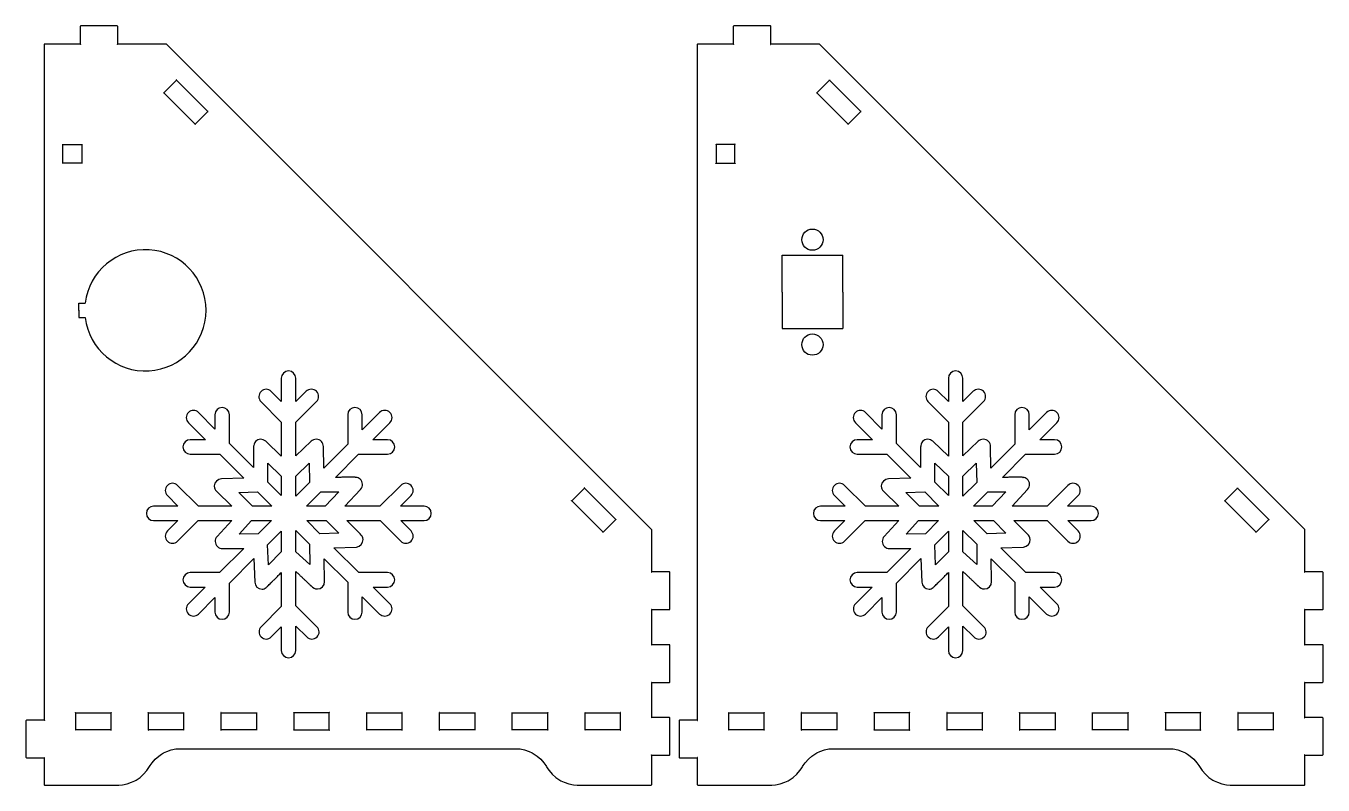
# Model space of a CAD drawing. Header units: millimetres. Extents: x 10 to 778, y 22 to 238.
# Drawn here: x 10.3 to 224.2, y 21.7 to 146.9 of the extents above; entities that cross this region are included whole.
import ezdxf

# ---------------------------------------------------------------- set-up
doc = ezdxf.new("R2010")
doc.units = ezdxf.units.MM
doc.layers.get('0').update_dxf_attribs({"linetype": 'CONTINUOUS'})

msp = doc.modelspace()

# ---------------------------------------------------------------- linework, layer by layer
for p, q in [((135, 109.07), (145, 109.07)), ((135, 103), (135, 109.07)), ((145, 103), (145, 109.07)), ((135, 103), (135, 97.02)), ((145, 103), (145, 97.02)), ((19, 100), (19, 101.2)), ((19, 101.2), (20.07, 101.2)), ((19, 99.98), (19, 100.02)), ((19, 100), (19, 98.8)), ((19, 98.8), (20.07, 98.8)), ((135, 97.02), (145, 97.02)), ((52.41, 88.81), (52.41, 84.94)), ((54.79, 84.94), (54.79, 88.81)), ((162.41, 88.81), (162.41, 84.94)), ((164.79, 84.94), (164.79, 88.81)), ((52.41, 84.94), (50.74, 86.63)), ((56.51, 86.64), (54.79, 84.94)), ((162.41, 84.94), (160.74, 86.63)), ((166.51, 86.64), (164.79, 84.94)), ((49.05, 84.95), (52.41, 81.57)), ((54.79, 81.57), (58.2, 84.95)), ((159.05, 84.95), (162.41, 81.57)), ((164.79, 81.57), (168.2, 84.95)), ((37.09, 81.46), (39.9, 78.65)), ((41.46, 80.41), (38.75, 83.14)), ((41.46, 82.78), (41.46, 80.41)), ((43.84, 78.03), (43.84, 82.78)), ((52.41, 81.57), (52.41, 75.95)), ((54.79, 75.98), (54.79, 81.57)), ((63.36, 82.78), (63.36, 77.92)), ((68.61, 83.14), (65.75, 80.3)), ((65.75, 80.3), (65.75, 82.78)), ((67.51, 78.65), (70.32, 81.46)), ((147.09, 81.46), (149.9, 78.65)), ((151.46, 80.41), (148.75, 83.14)), ((151.46, 82.78), (151.46, 80.41)), ((153.84, 78.03), (153.84, 82.78)), ((162.41, 81.57), (162.41, 75.95)), ((164.79, 75.98), (164.79, 81.57)), ((173.36, 82.78), (173.36, 77.92)), ((178.61, 83.14), (175.75, 80.3)), ((175.75, 80.3), (175.75, 82.78)), ((177.51, 78.65), (180.32, 81.46)), ((39.9, 78.65), (37.38, 78.65)), ((47.82, 74.07), (43.84, 78.03)), ((47.84, 77.44), (47.82, 74.07)), ((52.41, 75.95), (49.84, 78.4)), ((57.32, 78.4), (54.79, 75.98)), ((59.42, 73.95), (59.36, 77.54)), ((63.36, 77.92), (59.42, 73.95)), ((69.93, 78.65), (67.51, 78.65)), ((149.9, 78.65), (147.38, 78.65)), ((157.82, 74.07), (153.84, 78.03)), ((157.84, 77.44), (157.82, 74.07)), ((162.41, 75.95), (159.84, 78.4)), ((167.32, 78.4), (164.79, 75.98)), ((169.42, 73.95), (169.36, 77.54)), ((173.36, 77.92), (169.42, 73.95)), ((179.93, 78.65), (177.51, 78.65)), ((37.38, 76.27), (42.29, 76.27)), ((42.29, 76.27), (46.21, 72.34)), ((61.32, 72.45), (65.13, 76.27)), ((65.13, 76.27), (69.93, 76.27)), ((147.38, 76.27), (152.29, 76.27)), ((152.29, 76.27), (156.21, 72.34)), ((171.32, 72.45), (175.13, 76.27)), ((175.13, 76.27), (179.93, 76.27)), ((38.74, 67.7), (35.3, 71.13)), ((46.21, 72.34), (42.55, 72.21)), ((72.12, 71.13), (68.68, 67.7)), ((148.74, 67.7), (145.3, 71.13)), ((156.21, 72.34), (152.55, 72.21)), ((182.12, 71.13), (178.68, 67.7)), ((33.62, 69.45), (35.37, 67.7)), ((41.73, 70.15), (44.25, 67.7)), ((62.91, 67.7), (65.48, 70.46)), ((72.05, 67.7), (73.8, 69.45)), ((143.62, 69.45), (145.37, 67.7)), ((151.73, 70.15), (154.25, 67.7)), ((172.91, 67.7), (175.48, 70.46)), ((182.05, 67.7), (183.8, 69.45)), ((35.37, 67.7), (31.35, 67.7)), ((44.25, 67.7), (38.74, 67.7)), ((68.68, 67.7), (62.91, 67.7)), ((75.96, 67.7), (72.05, 67.7)), ((145.37, 67.7), (141.35, 67.7)), ((154.25, 67.7), (148.74, 67.7)), ((178.68, 67.7), (172.91, 67.7)), ((185.96, 67.7), (182.05, 67.7)), ((31.35, 65.31), (35.32, 65.31)), ((35.32, 65.31), (33.62, 63.61)), ((35.3, 61.93), (38.69, 65.31)), ((38.69, 65.31), (44.25, 65.31)), ((44.25, 65.31), (41.83, 62.71)), ((65.4, 63.12), (63.2, 65.31)), ((63.2, 65.31), (68.73, 65.31)), ((68.73, 65.31), (72.12, 61.93)), ((73.8, 63.61), (72.1, 65.31)), ((72.1, 65.31), (75.96, 65.31)), ((141.35, 65.31), (145.32, 65.31)), ((145.32, 65.31), (143.62, 63.61)), ((145.3, 61.93), (148.69, 65.31)), ((148.69, 65.31), (154.25, 65.31)), ((154.25, 65.31), (151.83, 62.71)), ((175.4, 63.12), (173.2, 65.31)), ((173.2, 65.31), (178.73, 65.31)), ((178.73, 65.31), (182.12, 61.93)), ((183.8, 63.61), (182.1, 65.31)), ((182.1, 65.31), (185.96, 65.31)), ((46.23, 60.73), (42.24, 56.74)), ((42.73, 60.71), (46.23, 60.73)), ((61.09, 60.83), (64.75, 60.96)), ((65.18, 56.74), (61.09, 60.83)), ((156.23, 60.73), (152.24, 56.74)), ((152.73, 60.71), (156.23, 60.73)), ((171.09, 60.83), (174.75, 60.96)), ((175.18, 56.74), (171.09, 60.83)), ((43.84, 55.02), (47.88, 59.04)), ((47.88, 59.04), (48.03, 55.17)), ((59.54, 55.27), (59.49, 59.03)), ((59.49, 59.03), (63.36, 55.14)), ((153.84, 55.02), (157.88, 59.04)), ((157.88, 59.04), (158.03, 55.17)), ((169.54, 55.27), (169.49, 59.03)), ((169.49, 59.03), (173.36, 55.14)), ((42.24, 56.74), (37.38, 56.74)), ((52.41, 56.77), (52.41, 51.16)), ((54.79, 51.27), (54.79, 56.94)), ((69.93, 56.74), (65.18, 56.74)), ((152.24, 56.74), (147.38, 56.74)), ((162.41, 56.77), (162.41, 51.16)), ((164.79, 51.27), (164.79, 56.94)), ((179.93, 56.74), (175.18, 56.74)), ((39.86, 54.36), (37.1, 51.6)), ((37.38, 54.36), (39.86, 54.36)), ((43.84, 50.23), (43.84, 55.02)), ((63.36, 55.14), (63.36, 50.23)), ((70.32, 51.6), (67.56, 54.36)), ((67.56, 54.36), (69.93, 54.36)), ((149.86, 54.36), (147.1, 51.6)), ((147.38, 54.36), (149.86, 54.36)), ((153.84, 50.23), (153.84, 55.02)), ((173.36, 55.14), (173.36, 50.23)), ((180.32, 51.6), (177.56, 54.36)), ((177.56, 54.36), (179.93, 54.36)), ((38.75, 49.91), (41.46, 52.64)), ((41.46, 52.64), (41.46, 50.23)), ((65.75, 50.23), (65.75, 52.76)), ((65.75, 52.76), (68.61, 49.91)), ((148.75, 49.91), (151.46, 52.64)), ((151.46, 52.64), (151.46, 50.23)), ((175.75, 50.23), (175.75, 52.76)), ((175.75, 52.76), (178.61, 49.91)), ((52.41, 51.16), (49.08, 47.8)), ((58.28, 47.8), (54.79, 51.27)), ((162.41, 51.16), (159.08, 47.8)), ((168.28, 47.8), (164.79, 51.27)), ((50.76, 46.12), (52.41, 47.79)), ((52.41, 47.79), (52.41, 43.88)), ((54.79, 43.88), (54.79, 47.9)), ((54.79, 47.9), (56.6, 46.12)), ((160.76, 46.12), (162.41, 47.79)), ((162.41, 47.79), (162.41, 43.88)), ((164.79, 43.88), (164.79, 47.9)), ((164.79, 47.9), (166.6, 46.12))]:
    msp.add_line(p, q)
for points in [[(25.36, 146.9), (25.34, 146.9), (19.34, 146.9), (19.32, 146.9), (19.27, 146.87), (19.24, 146.82), (19.24, 146.8), (19.24, 143.9), (19.25, 143.9), (19.28, 143.89), (19.28, 143.86), (19.25, 143.86), (19.24, 143.89), (19.24, 143.9), (13.4, 143.9), (13.38, 143.9), (13.33, 143.87), (13.3, 143.82), (13.3, 143.8), (13.3, 36.8), (13.3, 32.4), (13.31, 32.4), (13.34, 32.39), (13.34, 32.36), (13.31, 32.36), (13.3, 32.39), (13.3, 32.4), (10.4, 32.4), (10.38, 32.4), (10.33, 32.37), (10.3, 32.32), (10.3, 32.3), (10.3, 26.3), (10.3, 26.28), (10.33, 26.23), (10.38, 26.2), (10.4, 26.2), (13.3, 26.2), (13.3, 26.21), (13.31, 26.24), (13.34, 26.24), (13.34, 26.22), (13.31, 26.2), (13.3, 26.2), (13.3, 21.8), (13.3, 21.78), (13.33, 21.73), (13.38, 21.7), (13.4, 21.7), (25.4, 21.7), (25.6, 21.7), (26.2, 21.75), (26.98, 21.91), (27.73, 22.16), (28.28, 22.42), (28.45, 22.52), (28.62, 22.62), (29.11, 22.96), (29.71, 23.49), (30.24, 24.09), (30.58, 24.58), (30.68, 24.75), (30.78, 24.92), (31.11, 25.39), (31.62, 25.97), (32.2, 26.48), (32.67, 26.81), (32.84, 26.91), (33.01, 27.01), (33.54, 27.25), (34.26, 27.5), (35.02, 27.65), (35.6, 27.7), (35.79, 27.7), (91.01, 27.7), (91.2, 27.7), (91.78, 27.65), (92.53, 27.5), (93.26, 27.25), (93.79, 27.01), (93.96, 26.91), (94.12, 26.81), (94.6, 26.48), (95.18, 25.97), (95.69, 25.39), (96.02, 24.92), (96.12, 24.75), (96.22, 24.58), (96.56, 24.09), (97.09, 23.49), (97.68, 22.96), (98.18, 22.62), (98.35, 22.52), (98.52, 22.42), (99.07, 22.16), (99.82, 21.91), (100.6, 21.75), (101.2, 21.7), (101.4, 21.7), (113.4, 21.7), (113.42, 21.7), (113.47, 21.73), (113.5, 21.78), (113.5, 21.8), (113.5, 26.64), (113.49, 26.64), (113.46, 26.65), (113.46, 26.68), (113.48, 26.68), (113.5, 26.65), (113.5, 26.64), (116.4, 26.64), (116.42, 26.64), (116.47, 26.67), (116.5, 26.72), (116.5, 26.74), (116.5, 32.74), (116.5, 32.76), (116.47, 32.81), (116.42, 32.84), (116.4, 32.84), (113.5, 32.84), (113.49, 32.84), (113.46, 32.83), (113.46, 32.8), (113.48, 32.8), (113.5, 32.83), (113.5, 32.84), (113.5, 38.64), (113.49, 38.64), (113.46, 38.65), (113.46, 38.68), (113.48, 38.68), (113.5, 38.65), (113.5, 38.64), (116.4, 38.64), (116.42, 38.64), (116.47, 38.67), (116.5, 38.72), (116.5, 38.74), (116.5, 44.74), (116.5, 44.76), (116.47, 44.81), (116.42, 44.84), (116.4, 44.84), (113.5, 44.84), (113.49, 44.84), (113.46, 44.83), (113.46, 44.8), (113.48, 44.8), (113.5, 44.83), (113.5, 44.84), (113.5, 50.64), (113.49, 50.64), (113.46, 50.66), (113.46, 50.68), (113.48, 50.68), (113.5, 50.65), (113.5, 50.64), (116.4, 50.64), (116.42, 50.64), (116.47, 50.67), (116.5, 50.72), (116.5, 50.74), (116.5, 56.74), (116.5, 56.76), (116.47, 56.81), (116.42, 56.84), (116.4, 56.84), (113.5, 56.84), (113.5, 61.68), (113.5, 63.8), (113.5, 63.82), (113.47, 63.87), (113.47, 63.87), (33.47, 143.87), (33.47, 143.88), (33.42, 143.9), (33.4, 143.9), (31.28, 143.9), (25.44, 143.9), (25.44, 143.89), (25.42, 143.86), (25.4, 143.86), (25.4, 143.89), (25.43, 143.9), (25.44, 143.9), (25.44, 146.8), (25.44, 146.82), (25.41, 146.87)], [(206.77, 22.16), (207.52, 21.91), (208.3, 21.75), (208.9, 21.7), (209.1, 21.7), (221.1, 21.7), (221.12, 21.7), (221.17, 21.73), (221.2, 21.78), (221.2, 21.8), (221.2, 26.64), (224.1, 26.64), (224.12, 26.64), (224.17, 26.67), (224.2, 26.72), (224.2, 26.74), (224.2, 32.74), (224.2, 32.76), (224.17, 32.81), (224.12, 32.84), (224.1, 32.84), (221.2, 32.84), (221.2, 38.64), (221.19, 38.64), (221.16, 38.65), (221.16, 38.68), (221.19, 38.68), (221.2, 38.65), (221.2, 38.64), (224.1, 38.64), (224.12, 38.64), (224.17, 38.67), (224.2, 38.72), (224.2, 38.74), (224.2, 44.74), (224.2, 44.76), (224.17, 44.81), (224.12, 44.84), (224.1, 44.84), (221.2, 44.84), (221.2, 50.64), (221.2, 50.65), (221.19, 50.68), (221.16, 50.68), (221.16, 50.66), (221.19, 50.64), (221.2, 50.64), (224.1, 50.64), (224.12, 50.64), (224.17, 50.67), (224.2, 50.72), (224.2, 50.74), (224.2, 56.74), (224.2, 56.76), (224.17, 56.81), (224.12, 56.84), (224.1, 56.84), (221.2, 56.84), (221.2, 61.68), (221.2, 63.8), (221.2, 63.82), (221.18, 63.87), (221.17, 63.87), (141.17, 143.87), (141.16, 143.88), (141.12, 143.9), (141.1, 143.9), (138.98, 143.9), (133.14, 143.9), (133.14, 146.8), (133.14, 146.82), (133.11, 146.87), (133.06, 146.9), (133.04, 146.9), (127.04, 146.9), (127.02, 146.9), (126.97, 146.87), (126.94, 146.82), (126.94, 146.8), (126.94, 143.9), (126.95, 143.9), (126.98, 143.89), (126.98, 143.86), (126.95, 143.86), (126.94, 143.89), (126.94, 143.9), (121.1, 143.9), (121.08, 143.9), (121.03, 143.87), (121, 143.82), (121, 143.8), (121, 36.8), (121, 32.4), (121, 32.39), (121.01, 32.36), (121.04, 32.36), (121.04, 32.39), (121.01, 32.4), (121, 32.4), (118.1, 32.4), (118.08, 32.4), (118.03, 32.37), (118, 32.32), (118, 32.3), (118, 26.3), (118, 26.28), (118.03, 26.23), (118.08, 26.2), (118.1, 26.2), (121, 26.2), (121, 21.8), (121, 21.78), (121.03, 21.73), (121.08, 21.7), (121.1, 21.7), (133.1, 21.7), (133.3, 21.7), (133.9, 21.75), (134.68, 21.91), (135.43, 22.16), (135.98, 22.42), (136.15, 22.52), (136.32, 22.62), (136.81, 22.96), (137.41, 23.49), (137.94, 24.09), (138.28, 24.58), (138.38, 24.75), (138.48, 24.92), (138.81, 25.39), (139.32, 25.97), (139.9, 26.48), (140.37, 26.81), (140.54, 26.91), (140.71, 27.01), (141.24, 27.25), (141.96, 27.5), (142.72, 27.65), (143.3, 27.7), (143.49, 27.7), (198.71, 27.7), (198.9, 27.7), (199.48, 27.65), (200.24, 27.5), (200.96, 27.25), (201.49, 27.01), (201.66, 26.91), (201.83, 26.81), (202.3, 26.48), (202.88, 25.97), (203.39, 25.39), (203.72, 24.92), (203.82, 24.75), (203.92, 24.58), (204.26, 24.09), (204.79, 23.49), (205.38, 22.96), (205.88, 22.62), (206.05, 22.52), (206.22, 22.42)], [(133.13, 143.9), (133.1, 143.89), (133.1, 143.86), (133.12, 143.86), (133.14, 143.89), (133.14, 143.9)], [(35.13, 137.99), (35.11, 138), (35.09, 137.99), (35.11, 137.96), (35.12, 137.95), (37.7, 135.37), (40.28, 132.79), (38.19, 130.7), (38.2, 130.69), (38.21, 130.66), (38.19, 130.65), (38.17, 130.66), (38.18, 130.69), (38.19, 130.7), (33.03, 135.86), (33.02, 135.85), (32.99, 135.84), (32.98, 135.86), (32.99, 135.88), (33.02, 135.87), (33.03, 135.86), (35.12, 137.95), (35.12, 137.96)], [(140.69, 135.84), (140.72, 135.85), (140.73, 135.86), (145.89, 130.7), (147.98, 132.79), (145.4, 135.37), (142.81, 137.95), (142.82, 137.96), (142.83, 137.99), (142.81, 138), (142.79, 137.99), (142.81, 137.96), (142.81, 137.95), (140.73, 135.86), (140.72, 135.87), (140.69, 135.88), (140.67, 135.86)], [(40.28, 132.78), (40.32, 132.77), (40.33, 132.79), (40.32, 132.81), (40.28, 132.79), (40.28, 132.79)], [(148.03, 132.79), (148.01, 132.81), (147.98, 132.79), (147.98, 132.79), (147.98, 132.78), (148.01, 132.77)], [(145.88, 130.69), (145.87, 130.66), (145.89, 130.65), (145.91, 130.66), (145.9, 130.69), (145.89, 130.7)], [(16.4, 127.36), (16.38, 127.39), (16.36, 127.39), (16.36, 127.36), (16.39, 127.35), (16.4, 127.35)], [(16.4, 125.8), (16.4, 127.35), (19.5, 127.35), (19.5, 127.36), (19.51, 127.39), (19.54, 127.39), (19.54, 127.36), (19.51, 127.35), (19.5, 127.35), (19.5, 124.25), (19.5, 124.24), (19.51, 124.21), (19.54, 124.21), (19.54, 124.24), (19.51, 124.25), (19.5, 124.25), (16.4, 124.25)], [(124.09, 127.35), (124.1, 127.35), (124.1, 125.8), (124.1, 124.25), (124.1, 124.24), (124.09, 124.21), (124.06, 124.21), (124.06, 124.24), (124.09, 124.25), (124.1, 124.25), (127.2, 124.25), (127.21, 124.25), (127.24, 124.24), (127.24, 124.21), (127.21, 124.21), (127.2, 124.24), (127.2, 124.25), (127.2, 127.35), (127.21, 127.35), (127.24, 127.36), (127.24, 127.39), (127.21, 127.39), (127.2, 127.36), (127.2, 127.35), (124.1, 127.35), (124.1, 127.36), (124.09, 127.39), (124.06, 127.39), (124.06, 127.36)], [(16.4, 124.24), (16.4, 124.25), (16.39, 124.25), (16.36, 124.24), (16.36, 124.21), (16.38, 124.21)], [(50.2, 74.78), (52.41, 72.67), (52.41, 69.46), (50.2, 71.68)], [(57.02, 74.79), (57.08, 71.62), (54.79, 69.35), (54.79, 72.67)], [(160.2, 74.78), (162.41, 72.67), (162.41, 69.46), (160.2, 71.68)], [(167.02, 74.79), (167.08, 71.62), (164.79, 69.35), (164.79, 72.67)], [(102.37, 70.72), (102.38, 70.69), (102.39, 70.68), (100.3, 68.59), (100.29, 68.58), (100.26, 68.57), (100.25, 68.59), (100.26, 68.61), (100.29, 68.6), (100.3, 68.59), (105.46, 63.43), (105.45, 63.42), (105.44, 63.39), (105.46, 63.38), (105.48, 63.39), (105.47, 63.42), (105.46, 63.43), (107.55, 65.51), (107.56, 65.51), (107.59, 65.5), (107.6, 65.51), (107.59, 65.54), (107.56, 65.52), (107.55, 65.51), (104.97, 68.1), (102.39, 70.68), (102.39, 70.69), (102.41, 70.72), (102.39, 70.73)], [(213.18, 63.39), (213.17, 63.42), (213.16, 63.43), (208, 68.59), (210.09, 70.68), (212.67, 68.1), (215.25, 65.51), (213.16, 63.43), (213.16, 63.42), (213.14, 63.39), (213.16, 63.38)], [(210.09, 70.68), (210.09, 70.69), (210.11, 70.72), (210.09, 70.73), (210.07, 70.72), (210.08, 70.69)], [(45.38, 69.93), (48.51, 70.04), (50.86, 67.7), (47.64, 67.7)], [(61.88, 70.08), (59.66, 67.7), (56.56, 67.7), (58.94, 70.08)], [(155.38, 69.93), (158.51, 70.04), (160.86, 67.7), (157.64, 67.7)], [(171.88, 70.08), (169.66, 67.7), (166.56, 67.7), (168.94, 70.08)], [(208, 68.59), (207.99, 68.6), (207.96, 68.61), (207.95, 68.59), (207.96, 68.57), (207.99, 68.58)], [(45.44, 63.1), (47.5, 65.31), (50.81, 65.31), (48.62, 63.12)], [(61.91, 63.24), (58.79, 63.13), (56.61, 65.31), (59.83, 65.31)], [(155.44, 63.1), (157.5, 65.31), (160.81, 65.31), (158.62, 63.12)], [(171.91, 63.24), (168.79, 63.13), (166.61, 65.31), (169.83, 65.31)], [(215.3, 65.51), (215.29, 65.54), (215.25, 65.52), (215.25, 65.51), (215.25, 65.51), (215.29, 65.5)], [(50.3, 58), (50.16, 61.34), (52.41, 63.6), (52.41, 60.17)], [(57.12, 58.05), (54.79, 60.19), (54.79, 63.71), (57.08, 61.43)], [(160.3, 58), (160.16, 61.34), (162.41, 63.6), (162.41, 60.17)], [(167.12, 58.05), (164.79, 60.19), (164.79, 63.71), (167.08, 61.43)], [(113.46, 56.82), (113.46, 56.8), (113.48, 56.8), (113.5, 56.83), (113.5, 56.84), (113.49, 56.84)], [(221.19, 56.8), (221.2, 56.83), (221.2, 56.84), (221.19, 56.84), (221.16, 56.82), (221.16, 56.8)], [(221.19, 44.84), (221.16, 44.83), (221.16, 44.8), (221.19, 44.8), (221.2, 44.83), (221.2, 44.84)], [(18.5, 30.8), (18.5, 33.6), (18.49, 33.6), (18.46, 33.61), (18.46, 33.64), (18.48, 33.64), (18.5, 33.61), (18.5, 33.6), (24.3, 33.6), (24.3, 33.61), (24.31, 33.64), (24.34, 33.64), (24.34, 33.61), (24.31, 33.6), (24.3, 33.6), (24.3, 30.8), (21.4, 30.8)], [(33.4, 30.8), (30.5, 30.8), (30.49, 30.8), (30.46, 30.79), (30.46, 30.76), (30.49, 30.76), (30.5, 30.79), (30.5, 30.8), (30.5, 33.6), (30.49, 33.6), (30.46, 33.61), (30.46, 33.64), (30.49, 33.64), (30.5, 33.61), (30.5, 33.6), (36.3, 33.6), (36.3, 30.8)], [(36.34, 33.64), (36.31, 33.64), (36.3, 33.61), (36.3, 33.6), (36.31, 33.6), (36.34, 33.61)], [(42.48, 33.64), (42.46, 33.64), (42.46, 33.61), (42.49, 33.6), (42.5, 33.6), (48.3, 33.6), (48.31, 33.6), (48.34, 33.61), (48.34, 33.64), (48.31, 33.64), (48.3, 33.61), (48.3, 33.6), (48.3, 30.8), (45.4, 30.8), (42.5, 30.8), (42.5, 33.6), (42.5, 33.61)], [(60.34, 30.76), (60.34, 30.79), (60.31, 30.8), (60.3, 30.8), (60.3, 33.6), (54.5, 33.6), (54.5, 33.61), (54.48, 33.64), (54.46, 33.64), (54.46, 33.61), (54.49, 33.6), (54.5, 33.6), (54.5, 30.8), (54.49, 30.8), (54.46, 30.79), (54.46, 30.76), (54.48, 30.76), (54.5, 30.79), (54.5, 30.8), (57.4, 30.8), (60.3, 30.8), (60.3, 30.79), (60.31, 30.76)], [(60.34, 33.61), (60.34, 33.64), (60.31, 33.64), (60.3, 33.61), (60.3, 33.6), (60.31, 33.6)], [(66.5, 30.8), (66.5, 33.6), (66.5, 33.61), (66.48, 33.64), (66.46, 33.64), (66.46, 33.61), (66.49, 33.6), (66.5, 33.6), (72.3, 33.6), (72.3, 30.8), (69.4, 30.8)], [(72.3, 33.6), (72.31, 33.6), (72.34, 33.61), (72.34, 33.64), (72.31, 33.64), (72.3, 33.61)], [(84.31, 33.64), (84.3, 33.61), (84.3, 33.6), (84.3, 30.8), (81.4, 30.8), (78.5, 30.8), (78.49, 30.8), (78.46, 30.79), (78.46, 30.76), (78.48, 30.76), (78.5, 30.79), (78.5, 30.8), (78.5, 33.6), (78.5, 33.61), (78.48, 33.64), (78.46, 33.64), (78.46, 33.61), (78.49, 33.6), (78.5, 33.6), (84.3, 33.6), (84.31, 33.6), (84.34, 33.61), (84.34, 33.64)], [(93.4, 30.8), (90.5, 30.8), (90.5, 33.6), (90.5, 33.61), (90.48, 33.64), (90.46, 33.64), (90.46, 33.61), (90.49, 33.6), (90.5, 33.6), (96.3, 33.6), (96.3, 33.61), (96.31, 33.64), (96.34, 33.64), (96.34, 33.61), (96.31, 33.6), (96.3, 33.6), (96.3, 30.8), (96.31, 30.8), (96.34, 30.79), (96.34, 30.76), (96.31, 30.76), (96.3, 30.79), (96.3, 30.8)], [(102.48, 30.76), (102.5, 30.79), (102.5, 30.8), (102.5, 33.6), (102.5, 33.61), (102.48, 33.64), (102.46, 33.64), (102.46, 33.61), (102.49, 33.6), (102.5, 33.6), (108.3, 33.6), (108.31, 33.6), (108.34, 33.61), (108.34, 33.64), (108.31, 33.64), (108.3, 33.61), (108.3, 33.6), (108.3, 30.8), (105.4, 30.8), (102.5, 30.8), (102.49, 30.8), (102.46, 30.79), (102.46, 30.76)], [(126.19, 33.6), (126.2, 33.6), (126.2, 33.61), (126.18, 33.64), (126.16, 33.64), (126.16, 33.61)], [(126.16, 30.79), (126.16, 30.76), (126.18, 30.76), (126.2, 30.79), (126.2, 30.8), (126.2, 33.6), (132, 33.6), (132, 33.61), (132.01, 33.64), (132.04, 33.64), (132.04, 33.61), (132.01, 33.6), (132, 33.6), (132, 30.8), (132.01, 30.8), (132.04, 30.79), (132.04, 30.76), (132.01, 30.76), (132, 30.79), (132, 30.8), (129.1, 30.8), (126.2, 30.8), (126.19, 30.8)], [(141.1, 30.8), (138.2, 30.8), (138.19, 30.8), (138.16, 30.79), (138.16, 30.76), (138.18, 30.76), (138.2, 30.79), (138.2, 30.8), (138.2, 33.6), (138.2, 33.61), (138.18, 33.64), (138.16, 33.64), (138.16, 33.61), (138.19, 33.6), (138.2, 33.6), (144, 33.6), (144.01, 33.6), (144.04, 33.61), (144.04, 33.64), (144.01, 33.64), (144, 33.61), (144, 33.6), (144, 30.8), (144.01, 30.8), (144.04, 30.79), (144.04, 30.76), (144.01, 30.76), (144, 30.79), (144, 30.8)], [(156.01, 33.64), (156, 33.61), (156, 33.6), (150.2, 33.6), (150.2, 33.61), (150.19, 33.64), (150.16, 33.64), (150.16, 33.61), (150.19, 33.6), (150.2, 33.6), (150.2, 30.8), (150.2, 30.79), (150.19, 30.76), (150.16, 30.76), (150.16, 30.79), (150.19, 30.8), (150.2, 30.8), (153.1, 30.8), (156, 30.8), (156, 33.6), (156.01, 33.6), (156.04, 33.61), (156.04, 33.64)], [(162.16, 33.64), (162.16, 33.61), (162.19, 33.6), (162.2, 33.6), (162.2, 33.61), (162.19, 33.64)], [(162.2, 30.8), (162.2, 33.6), (168, 33.6), (168, 33.61), (168.01, 33.64), (168.04, 33.64), (168.04, 33.61), (168.01, 33.6), (168, 33.6), (168, 30.8), (168, 30.79), (168.01, 30.76), (168.04, 30.76), (168.04, 30.79), (168.01, 30.8), (168, 30.8), (165.1, 30.8)], [(180, 33.6), (180, 30.8), (180, 30.79), (180.01, 30.76), (180.04, 30.76), (180.04, 30.79), (180.01, 30.8), (180, 30.8), (177.1, 30.8), (174.2, 30.8), (174.2, 33.6), (174.19, 33.6), (174.16, 33.61), (174.16, 33.64), (174.19, 33.64), (174.2, 33.61), (174.2, 33.6)], [(180.01, 33.64), (180, 33.61), (180, 33.6), (180.01, 33.6), (180.04, 33.61), (180.04, 33.64)], [(189.1, 30.8), (186.2, 30.8), (186.19, 30.8), (186.16, 30.79), (186.16, 30.76), (186.19, 30.76), (186.2, 30.79), (186.2, 30.8), (186.2, 33.6), (186.2, 33.61), (186.19, 33.64), (186.16, 33.64), (186.16, 33.61), (186.19, 33.6), (186.2, 33.6), (192, 33.6), (192, 33.61), (192.01, 33.64), (192.04, 33.64), (192.04, 33.61), (192.01, 33.6), (192, 33.6), (192, 30.8), (192.01, 30.8), (192.04, 30.79), (192.04, 30.76), (192.01, 30.76), (192, 30.79), (192, 30.8)], [(198.2, 30.79), (198.2, 30.8), (201.1, 30.8), (204, 30.8), (204, 30.79), (204.01, 30.76), (204.04, 30.76), (204.04, 30.79), (204.01, 30.8), (204, 30.8), (204, 33.6), (204.01, 33.6), (204.04, 33.61), (204.04, 33.64), (204.01, 33.64), (204, 33.61), (204, 33.6), (198.2, 33.6), (198.19, 33.6), (198.16, 33.61), (198.16, 33.64), (198.19, 33.64), (198.2, 33.61), (198.2, 33.6), (198.2, 30.8), (198.19, 30.8), (198.16, 30.79), (198.16, 30.76), (198.19, 30.76)], [(213.1, 30.8), (210.2, 30.8), (210.19, 30.8), (210.16, 30.79), (210.16, 30.76), (210.19, 30.76), (210.2, 30.79), (210.2, 30.8), (210.2, 33.6), (210.2, 33.61), (210.19, 33.64), (210.16, 33.64), (210.16, 33.61), (210.19, 33.6), (210.2, 33.6), (216, 33.6), (216, 30.8)], [(216.04, 33.64), (216.01, 33.64), (216, 33.61), (216, 33.6), (216.01, 33.6), (216.04, 33.61)], [(221.2, 32.83), (221.2, 32.84), (221.19, 32.84), (221.16, 32.83), (221.16, 32.8), (221.19, 32.8)], [(18.5, 30.8), (18.49, 30.8), (18.46, 30.79), (18.46, 30.76), (18.48, 30.76), (18.5, 30.79)], [(24.31, 30.76), (24.34, 30.76), (24.34, 30.79), (24.31, 30.8), (24.3, 30.8), (24.3, 30.79)], [(36.34, 30.79), (36.31, 30.8), (36.3, 30.8), (36.3, 30.79), (36.31, 30.76), (36.34, 30.76)], [(42.46, 30.79), (42.46, 30.76), (42.48, 30.76), (42.5, 30.79), (42.5, 30.8), (42.49, 30.8)], [(48.3, 30.79), (48.31, 30.76), (48.34, 30.76), (48.34, 30.79), (48.31, 30.8), (48.3, 30.8)], [(66.49, 30.8), (66.46, 30.79), (66.46, 30.76), (66.48, 30.76), (66.5, 30.79), (66.5, 30.8)], [(72.3, 30.8), (72.3, 30.79), (72.31, 30.76), (72.34, 30.76), (72.34, 30.79), (72.31, 30.8)], [(84.3, 30.8), (84.3, 30.79), (84.31, 30.76), (84.34, 30.76), (84.34, 30.79), (84.31, 30.8)], [(90.5, 30.8), (90.49, 30.8), (90.46, 30.79), (90.46, 30.76), (90.48, 30.76), (90.5, 30.79)], [(108.34, 30.76), (108.34, 30.79), (108.31, 30.8), (108.3, 30.8), (108.3, 30.79), (108.31, 30.76)], [(156, 30.79), (156.01, 30.76), (156.04, 30.76), (156.04, 30.79), (156.01, 30.8), (156, 30.8)], [(162.16, 30.79), (162.16, 30.76), (162.19, 30.76), (162.2, 30.79), (162.2, 30.8), (162.19, 30.8)], [(174.19, 30.76), (174.2, 30.79), (174.2, 30.8), (174.19, 30.8), (174.16, 30.79), (174.16, 30.76)], [(216, 30.79), (216.01, 30.76), (216.04, 30.76), (216.04, 30.79), (216.01, 30.8), (216, 30.8)], [(121, 26.2), (121.01, 26.2), (121.04, 26.22), (121.04, 26.24), (121.01, 26.24), (121, 26.21)], [(221.2, 26.64), (221.2, 26.65), (221.19, 26.68), (221.16, 26.68), (221.16, 26.65), (221.19, 26.64)]]:
    msp.add_lwpolyline(points, close=True)
for centre in [(140, 111.65), (140, 94.35)]:
    msp.add_circle(centre, 1.75)
msp.add_arc((30, 100), 10, -173.1144, 173.1012)
for points, degree in [([(53.6, 90), (52.94, 90), (52.41, 89.47), (52.41, 88.81)], 3), ([(54.79, 88.81), (54.79, 89.47), (54.26, 90), (53.6, 90)], 3), ([(163.6, 90), (162.94, 90), (162.41, 89.47), (162.41, 88.81)], 3), ([(164.79, 88.81), (164.79, 89.47), (164.26, 90), (163.6, 90)], 3), ([(49.07, 86.63), (48.6, 86.17), (48.58, 85.42), (49.05, 84.95)], 3), ([(50.74, 86.63), (50.27, 87.1), (49.53, 87.1), (49.07, 86.63)], 3), ([(58.21, 86.64), (57.75, 87.1), (56.97, 87.1), (56.51, 86.64)], 3), ([(58.2, 84.95), (58.66, 85.42), (58.68, 86.17), (58.21, 86.64)], 3), ([(159.07, 86.63), (158.6, 86.17), (158.58, 85.42), (159.05, 84.95)], 3), ([(160.74, 86.63), (160.27, 87.1), (159.53, 87.1), (159.07, 86.63)], 3), ([(168.21, 86.64), (167.75, 87.1), (166.97, 87.1), (166.51, 86.64)], 3), ([(168.2, 84.95), (168.66, 85.42), (168.68, 86.17), (168.21, 86.64)], 3), ([(38.75, 83.14), (38.29, 83.61), (37.55, 83.61), (37.08, 83.14)], 3), ([(42.65, 83.97), (41.99, 83.97), (41.46, 83.43), (41.46, 82.78)], 3), ([(43.84, 82.78), (43.84, 83.43), (43.3, 83.97), (42.65, 83.97)], 3), ([(64.55, 83.97), (63.9, 83.97), (63.36, 83.43), (63.36, 82.78)], 3), ([(65.75, 82.78), (65.75, 83.43), (65.21, 83.97), (64.55, 83.97)], 3), ([(70.32, 83.14), (69.86, 83.61), (69.08, 83.61), (68.61, 83.14)], 3), ([(148.75, 83.14), (148.29, 83.61), (147.55, 83.61), (147.08, 83.14)], 3), ([(152.65, 83.97), (151.99, 83.97), (151.46, 83.43), (151.46, 82.78)], 3), ([(153.84, 82.78), (153.84, 83.43), (153.3, 83.97), (152.65, 83.97)], 3), ([(174.55, 83.97), (173.9, 83.97), (173.36, 83.43), (173.36, 82.78)], 3), ([(175.75, 82.78), (175.75, 83.43), (175.21, 83.97), (174.55, 83.97)], 3), ([(180.32, 83.14), (179.86, 83.61), (179.08, 83.61), (178.61, 83.14)], 3), ([(37.08, 83.14), (36.62, 82.68), (36.62, 81.92), (37.09, 81.46)], 3), ([(70.32, 81.46), (70.79, 81.92), (70.79, 82.68), (70.32, 83.14)], 3), ([(147.08, 83.14), (146.62, 82.68), (146.62, 81.92), (147.09, 81.46)], 3), ([(180.32, 81.46), (180.79, 81.92), (180.79, 82.68), (180.32, 83.14)], 3), ([(37.38, 78.65), (36.72, 78.65), (36.19, 78.12), (36.19, 77.46)], 3), ([(36.19, 77.46), (36.19, 76.8), (36.72, 76.27), (37.38, 76.27)], 3), ([(47.87, 77.73), (47.85, 77.64), (47.84, 77.54), (47.84, 77.44)], 3), ([(48.17, 78.36), (48, 78.18), (47.91, 77.96), (47.87, 77.73)], 3), ([(49.84, 78.4), (49.36, 78.85), (48.62, 78.83), (48.17, 78.36)], 3), ([(59.03, 78.36), (58.58, 78.84), (57.8, 78.85), (57.32, 78.4)], 3), ([(59.36, 77.56), (59.36, 77.85), (59.25, 78.14), (59.03, 78.36)], 3), ([(59.36, 77.54), (59.36, 77.55), (59.36, 77.56), (59.36, 77.56)], 3), ([(71.12, 77.46), (71.12, 78.12), (70.58, 78.65), (69.93, 78.65)], 3), ([(69.93, 76.27), (70.58, 76.27), (71.12, 76.8), (71.12, 77.46)], 3), ([(147.38, 78.65), (146.72, 78.65), (146.19, 78.12), (146.19, 77.46)], 3), ([(146.19, 77.46), (146.19, 76.8), (146.72, 76.27), (147.38, 76.27)], 3), ([(157.87, 77.73), (157.85, 77.64), (157.84, 77.54), (157.84, 77.44)], 3), ([(158.17, 78.36), (158, 78.18), (157.91, 77.96), (157.87, 77.73)], 3), ([(159.84, 78.4), (159.36, 78.85), (158.62, 78.83), (158.17, 78.36)], 3), ([(169.03, 78.36), (168.58, 78.84), (167.8, 78.85), (167.32, 78.4)], 3), ([(169.36, 77.56), (169.36, 77.85), (169.25, 78.14), (169.03, 78.36)], 3), ([(169.36, 77.54), (169.36, 77.55), (169.36, 77.56), (169.36, 77.56)], 3), ([(181.12, 77.46), (181.12, 78.12), (180.58, 78.65), (179.93, 78.65)], 3), ([(179.93, 76.27), (180.58, 76.27), (181.12, 76.8), (181.12, 77.46)], 3), ([(33.62, 71.13), (33.15, 70.67), (33.15, 69.91), (33.62, 69.45)], 3), ([(35.3, 71.13), (34.84, 71.6), (34.08, 71.6), (33.62, 71.13)], 3), ([(41.35, 71.03), (41.35, 71.01), (41.3, 70.99), (41.3, 70.98)], 3), ([(41.3, 70.98), (41.3, 70.98), (41.3, 70.98), (41.3, 70.98)], 3), ([(41.3, 70.98), (41.3, 70.97), (41.35, 70.97), (41.35, 70.97)], 3), ([(42.55, 72.21), (41.92, 72.18), (41.36, 71.66), (41.35, 71.03)], 3), ([(41.35, 70.97), (41.36, 70.67), (41.5, 70.38), (41.73, 70.15)], 3), ([(64.73, 72.45), (64.58, 72.46), (61.32, 72.45)], 2), ([(65.42, 72.14), (65.22, 72.32), (64.98, 72.43), (64.73, 72.45)], 3), ([(65.48, 70.46), (65.93, 70.94), (65.9, 71.69), (65.42, 72.14)], 3), ([(73.8, 71.13), (73.34, 71.6), (72.58, 71.6), (72.12, 71.13)], 3), ([(73.8, 69.45), (74.27, 69.91), (74.27, 70.67), (73.8, 71.13)], 3), ([(143.62, 71.13), (143.15, 70.67), (143.15, 69.91), (143.62, 69.45)], 3), ([(145.3, 71.13), (144.84, 71.6), (144.08, 71.6), (143.62, 71.13)], 3), ([(151.35, 71.03), (151.35, 71.01), (151.3, 70.99), (151.3, 70.98)], 3), ([(151.3, 70.98), (151.3, 70.98), (151.3, 70.98), (151.3, 70.98)], 3), ([(151.3, 70.98), (151.3, 70.97), (151.35, 70.97), (151.35, 70.97)], 3), ([(152.55, 72.21), (151.92, 72.18), (151.36, 71.66), (151.35, 71.03)], 3), ([(151.35, 70.97), (151.36, 70.67), (151.5, 70.38), (151.73, 70.15)], 3), ([(174.73, 72.45), (174.58, 72.46), (171.32, 72.45)], 2), ([(175.42, 72.14), (175.22, 72.32), (174.98, 72.43), (174.73, 72.45)], 3), ([(175.48, 70.46), (175.93, 70.94), (175.9, 71.69), (175.42, 72.14)], 3), ([(183.8, 71.13), (183.34, 71.6), (182.58, 71.6), (182.12, 71.13)], 3), ([(183.8, 69.45), (184.27, 69.91), (184.27, 70.67), (183.8, 71.13)], 3), ([(31.35, 67.7), (30.69, 67.7), (30.16, 67.16), (30.16, 66.51)], 3), ([(30.16, 66.51), (30.16, 65.85), (30.69, 65.31), (31.35, 65.31)], 3), ([(77.15, 66.5), (77.15, 67.16), (76.62, 67.7), (75.96, 67.7)], 3), ([(75.96, 65.31), (76.62, 65.31), (77.15, 65.85), (77.15, 66.5)], 3), ([(141.35, 67.7), (140.69, 67.7), (140.16, 67.16), (140.16, 66.51)], 3), ([(140.16, 66.51), (140.16, 65.85), (140.69, 65.31), (141.35, 65.31)], 3), ([(187.15, 66.5), (187.15, 67.16), (186.62, 67.7), (185.96, 67.7)], 3), ([(185.96, 65.31), (186.62, 65.31), (187.15, 65.85), (187.15, 66.5)], 3), ([(33.62, 63.61), (33.15, 63.14), (33.15, 62.39), (33.62, 61.93)], 3), ([(41.83, 62.71), (41.38, 62.23), (41.41, 61.48), (41.89, 61.03)], 3), ([(64.81, 60.96), (65.44, 61.02), (65.92, 61.55), (65.9, 62.19)], 3), ([(65.9, 62.19), (65.89, 62.58), (65.69, 62.91), (65.4, 63.12)], 3), ([(73.8, 61.93), (74.27, 62.39), (74.27, 63.14), (73.8, 63.61)], 3), ([(143.62, 63.61), (143.15, 63.14), (143.15, 62.39), (143.62, 61.93)], 3), ([(151.83, 62.71), (151.38, 62.23), (151.41, 61.48), (151.89, 61.03)], 3), ([(174.81, 60.96), (175.44, 61.02), (175.92, 61.55), (175.9, 62.19)], 3), ([(175.9, 62.19), (175.89, 62.58), (175.69, 62.91), (175.4, 63.12)], 3), ([(183.8, 61.93), (184.27, 62.39), (184.27, 63.14), (183.8, 63.61)], 3), ([(33.62, 61.93), (33.85, 61.69), (34.15, 61.58), (34.46, 61.58)], 3), ([(34.46, 61.58), (34.76, 61.58), (35.07, 61.69), (35.3, 61.93)], 3), ([(41.89, 61.03), (42.12, 60.82), (42.41, 60.71), (42.7, 60.71)], 3), ([(42.7, 60.71), (42.7, 60.71), (42.71, 60.71), (42.72, 60.71)], 3), ([(42.72, 60.71), (42.72, 60.71), (42.72, 60.71), (42.73, 60.71)], 3), ([(42.73, 60.71), (42.73, 60.71), (42.73, 60.71), (42.73, 60.71)], 3), ([(64.75, 60.96), (64.77, 60.96), (64.78, 60.96), (64.79, 60.96)], 3), ([(64.79, 60.96), (64.8, 60.96), (64.8, 60.96), (64.81, 60.96)], 3), ([(72.12, 61.93), (72.35, 61.69), (72.66, 61.58), (72.96, 61.58)], 3), ([(72.96, 61.58), (73.27, 61.58), (73.57, 61.69), (73.8, 61.93)], 3), ([(143.62, 61.93), (143.85, 61.69), (144.15, 61.58), (144.46, 61.58)], 3), ([(144.46, 61.58), (144.76, 61.58), (145.07, 61.69), (145.3, 61.93)], 3), ([(151.89, 61.03), (152.12, 60.82), (152.41, 60.71), (152.7, 60.71)], 3), ([(152.7, 60.71), (152.7, 60.71), (152.71, 60.71), (152.72, 60.71)], 3), ([(152.72, 60.71), (152.72, 60.71), (152.72, 60.71), (152.73, 60.71)], 3), ([(152.73, 60.71), (152.73, 60.71), (152.73, 60.71), (152.73, 60.71)], 3), ([(174.75, 60.96), (174.77, 60.96), (174.78, 60.96), (174.79, 60.96)], 3), ([(174.79, 60.96), (174.8, 60.96), (174.8, 60.96), (174.81, 60.96)], 3), ([(182.12, 61.93), (182.35, 61.69), (182.66, 61.58), (182.96, 61.58)], 3), ([(182.96, 61.58), (183.27, 61.58), (183.57, 61.69), (183.8, 61.93)], 3), ([(37.38, 56.74), (36.72, 56.74), (36.19, 56.21), (36.19, 55.55)], 3), ([(49.91, 54.26), (50.08, 54.39), (52.41, 56.77)], 2), ([(54.79, 56.94), (56.97, 54.89), (57.32, 54.56)], 2), ([(71.12, 55.55), (71.12, 56.21), (70.58, 56.74), (69.93, 56.74)], 3), ([(147.38, 56.74), (146.72, 56.74), (146.19, 56.21), (146.19, 55.55)], 3), ([(159.91, 54.26), (160.08, 54.39), (162.41, 56.77)], 2), ([(164.79, 56.94), (166.97, 54.89), (167.32, 54.56)], 2), ([(181.12, 55.55), (181.12, 56.21), (180.58, 56.74), (179.93, 56.74)], 3), ([(36.19, 55.55), (36.19, 54.89), (36.72, 54.36), (37.38, 54.36)], 3), ([(48.03, 55.17), (48.06, 54.52), (48.59, 54.01), (49.23, 54.02)], 3), ([(49.23, 54.02), (49.44, 54.02), (49.68, 54.09), (49.91, 54.26)], 3), ([(57.32, 54.56), (57.66, 54.23), (57.94, 54.04), (58.35, 54.04)], 3), ([(58.35, 54.04), (58.35, 54.04), (58.36, 54.04), (58.36, 54.04)], 3), ([(58.36, 54.04), (59.02, 54.04), (59.55, 54.62), (59.54, 55.27)], 3), ([(69.93, 54.36), (70.58, 54.36), (71.12, 54.89), (71.12, 55.55)], 3), ([(146.19, 55.55), (146.19, 54.89), (146.72, 54.36), (147.38, 54.36)], 3), ([(158.03, 55.17), (158.06, 54.52), (158.59, 54.01), (159.23, 54.02)], 3), ([(159.23, 54.02), (159.44, 54.02), (159.68, 54.09), (159.91, 54.26)], 3), ([(167.32, 54.56), (167.66, 54.23), (167.94, 54.04), (168.35, 54.04)], 3), ([(168.35, 54.04), (168.35, 54.04), (168.36, 54.04), (168.36, 54.04)], 3), ([(168.36, 54.04), (169.02, 54.04), (169.55, 54.62), (169.54, 55.27)], 3), ([(179.93, 54.36), (180.58, 54.36), (181.12, 54.89), (181.12, 55.55)], 3), ([(37.1, 51.6), (36.63, 51.13), (36.63, 50.38), (37.1, 49.91)], 3), ([(70.32, 49.91), (70.78, 50.38), (70.79, 51.13), (70.32, 51.6)], 3), ([(147.1, 51.6), (146.63, 51.13), (146.63, 50.38), (147.1, 49.91)], 3), ([(180.32, 49.91), (180.78, 50.38), (180.79, 51.13), (180.32, 51.6)], 3), ([(37.1, 49.91), (37.33, 49.68), (37.63, 49.57), (37.94, 49.57)], 3), ([(37.94, 49.57), (38.24, 49.57), (38.52, 49.68), (38.75, 49.91)], 3), ([(41.46, 50.23), (41.46, 49.58), (41.99, 49.04), (42.65, 49.04)], 3), ([(42.65, 49.04), (43.3, 49.04), (43.84, 49.58), (43.84, 50.23)], 3), ([(63.36, 50.23), (63.36, 49.58), (63.9, 49.04), (64.55, 49.04)], 3), ([(64.55, 49.04), (65.21, 49.04), (65.75, 49.58), (65.75, 50.23)], 3), ([(68.61, 49.91), (68.85, 49.68), (69.16, 49.57), (69.47, 49.57)], 3), ([(69.47, 49.57), (69.77, 49.57), (70.08, 49.68), (70.32, 49.91)], 3), ([(147.1, 49.91), (147.33, 49.68), (147.63, 49.57), (147.94, 49.57)], 3), ([(147.94, 49.57), (148.24, 49.57), (148.52, 49.68), (148.75, 49.91)], 3), ([(151.46, 50.23), (151.46, 49.58), (151.99, 49.04), (152.65, 49.04)], 3), ([(152.65, 49.04), (153.3, 49.04), (153.84, 49.58), (153.84, 50.23)], 3), ([(173.36, 50.23), (173.36, 49.58), (173.9, 49.04), (174.55, 49.04)], 3), ([(174.55, 49.04), (175.21, 49.04), (175.75, 49.58), (175.75, 50.23)], 3), ([(178.61, 49.91), (178.85, 49.68), (179.16, 49.57), (179.47, 49.57)], 3), ([(179.47, 49.57), (179.77, 49.57), (180.08, 49.68), (180.32, 49.91)], 3), ([(49.08, 47.8), (48.62, 47.34), (48.63, 46.58), (49.09, 46.12)], 3), ([(58.31, 46.12), (58.77, 46.58), (58.75, 47.34), (58.28, 47.8)], 3), ([(159.08, 47.8), (158.62, 47.34), (158.63, 46.58), (159.09, 46.12)], 3), ([(168.31, 46.12), (168.77, 46.58), (168.75, 47.34), (168.28, 47.8)], 3), ([(49.09, 46.12), (49.33, 45.88), (49.64, 45.77), (49.94, 45.77)], 3), ([(49.94, 45.77), (50.25, 45.77), (50.53, 45.88), (50.76, 46.12)], 3), ([(56.6, 46.12), (56.83, 45.88), (57.15, 45.77), (57.46, 45.77)], 3), ([(57.46, 45.77), (57.76, 45.77), (58.07, 45.88), (58.31, 46.12)], 3), ([(159.09, 46.12), (159.33, 45.88), (159.64, 45.77), (159.94, 45.77)], 3), ([(159.94, 45.77), (160.25, 45.77), (160.53, 45.88), (160.76, 46.12)], 3), ([(166.6, 46.12), (166.83, 45.88), (167.15, 45.77), (167.46, 45.77)], 3), ([(167.46, 45.77), (167.76, 45.77), (168.07, 45.88), (168.31, 46.12)], 3), ([(52.41, 43.88), (52.41, 43.23), (52.94, 42.69), (53.6, 42.69)], 3), ([(53.6, 42.69), (54.26, 42.69), (54.79, 43.23), (54.79, 43.88)], 3), ([(162.41, 43.88), (162.41, 43.23), (162.94, 42.69), (163.6, 42.69)], 3), ([(163.6, 42.69), (164.26, 42.69), (164.79, 43.23), (164.79, 43.88)], 3)]:
    msp.add_open_spline(points, degree=degree)

doc.saveas('drawing.dxf')
